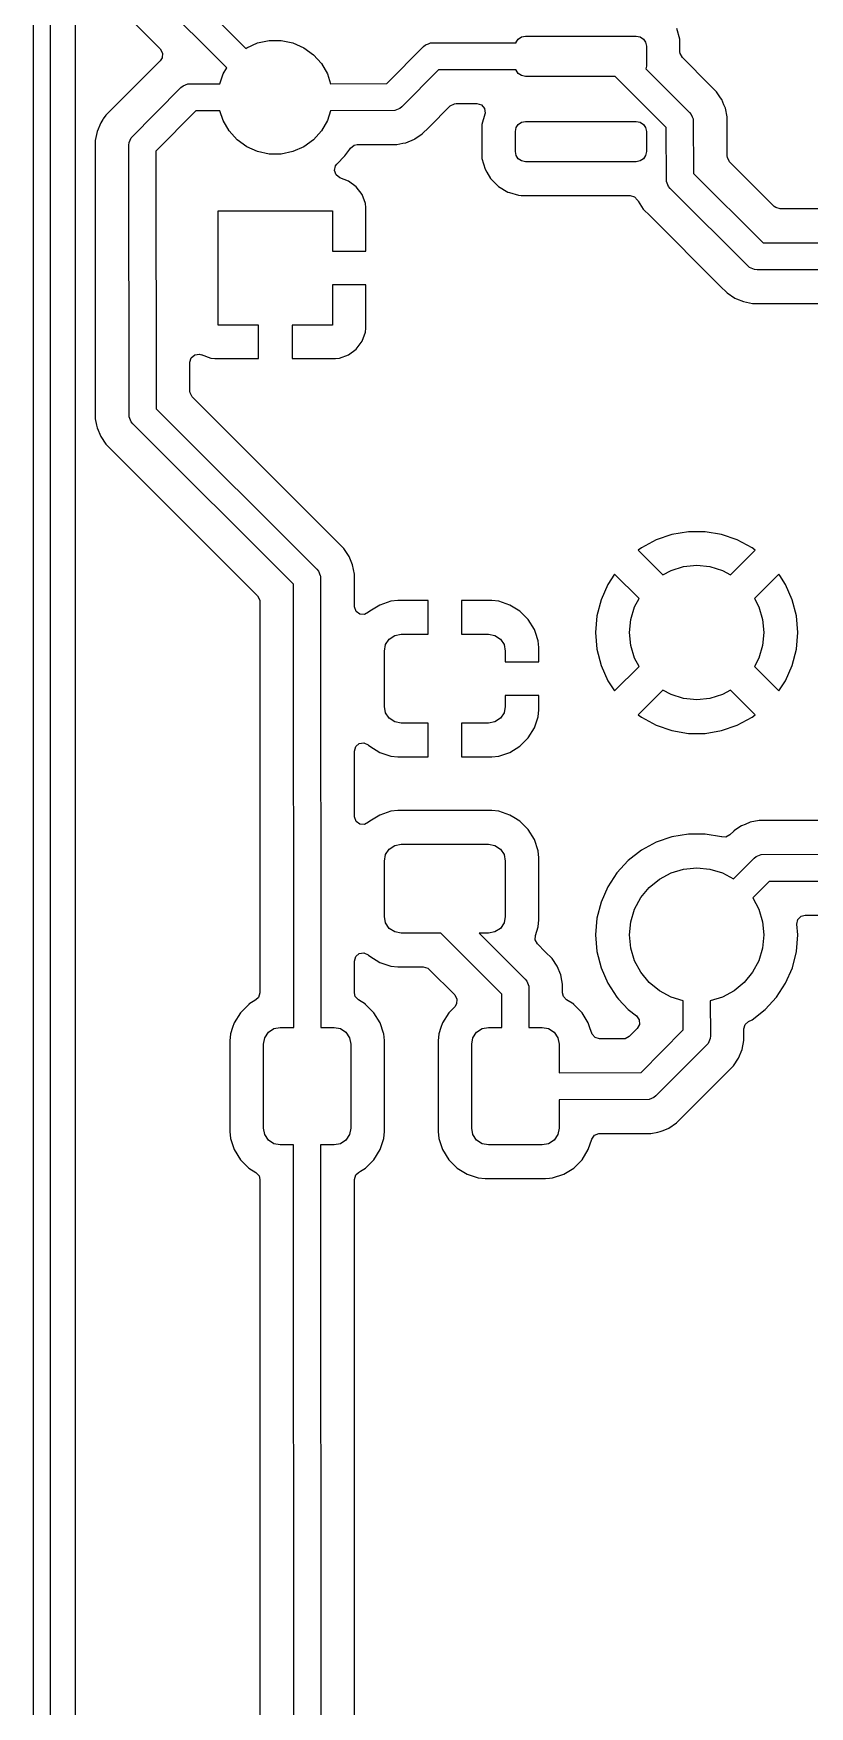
# Model space of a CAD drawing. Extents: x -25 to 25, y -54 to 54.
# Drawn here: x -25.12 to -13.57, y -29.23 to -4.34 of the extents above; entities that cross this region are included whole.
import ezdxf

# ---------------------------------------------------------------- set-up
doc = ezdxf.new("R2010")
doc.units = 0
doc.layers.add('BLACK', color=7, linetype='CONTINUOUS')

msp = doc.modelspace()

# ---------------------------------------------------------------- linework, layer by layer
at = {"layer": 'BLACK', "linetype": 'CONTINUOUS'}
for p, q in [((-25.122599, -50.989479), (-25.125, 51)), ((-24.877402, 50.98948), (-24.875, -51)), ((-24.4995, -49.378712), (-24.4995, 3.569311)), ((-23.296845, -3.231059), (-21.964689, -4.559549)), ((-22.247612, -4.845913), (-23.643684, -3.453684)), ((-23.944242, -3.86094), (-23.237864, -4.567318)), ((-21.95, -4.548878), (-21.787664, -4.476602)), ((-21.787664, -4.476602), (-21.613849, -4.439656)), ((-21.613849, -4.439656), (-21.436151, -4.439656)), ((-21.436151, -4.439656), (-21.262336, -4.476602)), ((-21.262336, -4.476602), (-21.1, -4.548878)), ((-19.244984, -4.488272), (-19.214643, -4.475704)), ((-19.214643, -4.475704), (-19.214642, -4.475704)), ((-19.214642, -4.475704), (-17.939753, -4.473481)), ((-17.939753, -4.473481), (-17.938582, -4.467597)), ((-17.938582, -4.467597), (-17.906066, -4.418934)), ((-17.906066, -4.418934), (-17.857403, -4.386418)), ((-17.857403, -4.386418), (-17.8, -4.375)), ((-17.8, -4.375), (-16.15, -4.375)), ((-16.15, -4.375), (-16.092597, -4.386418)), ((-16.092597, -4.386418), (-16.043934, -4.418934)), ((-16.043934, -4.418934), (-16.011418, -4.467597)), ((-16.011418, -4.467597), (-16, -4.525)), ((-15.502403, -4.422426), (-15.548255, -4.264606)), ((-15.502402, -4.422432), (-15.502403, -4.422426)), ((-15.499501, -4.459298), (-15.502402, -4.422432)), ((-15.4995, -4.459313), (-15.499501, -4.459298)), ((-15.4995, -4.60793), (-15.4995, -4.459313)), ((-23.237864, -4.567318), (-23.204379, -4.628641)), ((-23.209363, -4.698333), (-23.237863, -4.74268)), ((-23.204379, -4.628641), (-23.209363, -4.698333)), ((-21.964689, -4.559549), (-21.95, -4.548878)), ((-21.1, -4.548878), (-20.956239, -4.653327)), ((-20.956239, -4.653327), (-20.837336, -4.785383)), ((-19.864599, -5.081974), (-19.318684, -4.531316)), ((-19.318684, -4.531316), (-19.287893, -4.506046)), ((-19.287893, -4.506046), (-19.287892, -4.506045)), ((-19.287892, -4.506045), (-19.244984, -4.488272)), ((-16, -4.525), (-16, -4.825)), ((-15.496666, -4.634288), (-15.4995, -4.60793)), ((-15.463181, -4.695611), (-15.496666, -4.634288)), ((-15.054544, -5.104248), (-15.463181, -4.695611)), ((-23.331603, -4.83642), (-23.94858, -5.453397)), ((-23.3316, -4.836417), (-23.331603, -4.83642)), ((-23.237863, -4.74268), (-23.3316, -4.836417)), ((-22.348627, -5.084274), (-22.301514, -4.939274)), ((-22.301514, -4.939274), (-22.247612, -4.845913)), ((-20.837336, -4.785383), (-20.748486, -4.939274)), ((-20.748486, -4.939274), (-20.701524, -5.08381)), ((-19.095438, -4.878061), (-19.641316, -5.428684)), ((-17.939847, -4.876046), (-19.095438, -4.878061)), ((-17.938582, -4.882403), (-17.939847, -4.876046)), ((-17.906066, -4.931066), (-17.938582, -4.882403)), ((-17.857403, -4.963582), (-17.906066, -4.931066)), ((-17.8, -4.975), (-17.857403, -4.963582)), ((-16.465483, -4.975), (-17.8, -4.975)), ((-15.70285, -5.733463), (-16.465483, -4.975)), ((-16, -4.825), (-16.007494, -4.862672)), ((-16.007494, -4.862672), (-15.356316, -5.51029)), ((-23.668955, -5.887108), (-22.928684, -5.141316)), ((-22.928684, -5.141316), (-22.897892, -5.116045)), ((-22.897892, -5.116045), (-22.824642, -5.085704)), ((-22.824642, -5.085704), (-22.348627, -5.084274)), ((-20.701524, -5.08381), (-19.864599, -5.081974)), ((-15.054513, -5.104277), (-15.054544, -5.104248)), ((-14.953405, -5.205385), (-15.054513, -5.104277)), ((-14.953399, -5.205392), (-14.953405, -5.205385)), ((-14.893701, -5.294737), (-14.953399, -5.205392)), ((-23.948583, -5.4534), (-23.980564, -5.485381)), ((-23.94858, -5.453397), (-23.948583, -5.4534)), ((-19.672108, -5.453955), (-19.745357, -5.484296)), ((-19.641316, -5.428684), (-19.672108, -5.453955)), ((-19.238398, -5.733579), (-18.919836, -5.415016)), ((-18.919836, -5.415016), (-18.858514, -5.381534)), ((-18.858514, -5.381534), (-18.832156, -5.3787)), ((-18.832156, -5.3787), (-18.521603, -5.3787)), ((-18.521603, -5.3787), (-18.454564, -5.398385)), ((-18.454564, -5.398385), (-18.408809, -5.451189)), ((-18.408809, -5.451189), (-18.398865, -5.520347)), ((-14.876391, -5.320644), (-14.893701, -5.294737)), ((-14.876387, -5.320651), (-14.876391, -5.320644)), ((-14.844189, -5.398385), (-14.876387, -5.320651)), ((-14.823343, -5.448712), (-14.844189, -5.398385)), ((-14.797858, -5.576835), (-14.823343, -5.448712)), ((-24.123614, -5.666677), (-24.176657, -5.794735)), ((-24.123613, -5.666675), (-24.123614, -5.666677)), ((-24.091307, -5.618327), (-24.123613, -5.666675)), ((-24.091306, -5.618326), (-24.091307, -5.618327)), ((-24.084739, -5.608498), (-24.091306, -5.618326)), ((-24.0466, -5.551417), (-24.084739, -5.608498)), ((-24.046598, -5.551414), (-24.0466, -5.551417)), ((-23.980564, -5.485381), (-24.046598, -5.551414)), ((-22.705448, -5.487961), (-23.300582, -6.087533)), ((-22.34825, -5.486888), (-22.705448, -5.487961)), ((-22.301514, -5.630726), (-22.34825, -5.486888)), ((-22.212664, -5.784617), (-22.301514, -5.630726)), ((-20.748486, -5.630726), (-20.837336, -5.784617)), ((-20.701591, -5.486393), (-20.748486, -5.630726)), ((-19.745358, -5.484296), (-20.701591, -5.486393)), ((-19.745357, -5.484296), (-19.745358, -5.484296)), ((-18.447599, -5.692432), (-18.4505, -5.729298)), ((-18.447598, -5.692426), (-18.447599, -5.692432)), ((-18.402527, -5.537295), (-18.447598, -5.692426)), ((-18.398865, -5.520347), (-18.402527, -5.537295)), ((-17.938582, -5.737597), (-17.906066, -5.688934)), ((-17.906066, -5.688934), (-17.857403, -5.656418)), ((-17.857403, -5.656418), (-17.8, -5.645)), ((-17.8, -5.645), (-16.15, -5.645)), ((-16.15, -5.645), (-16.092597, -5.656418)), ((-16.092597, -5.656418), (-16.043934, -5.688934)), ((-16.043934, -5.688934), (-16.011418, -5.737597)), ((-15.356316, -5.51029), (-15.331046, -5.541081)), ((-15.331046, -5.541081), (-15.331045, -5.541082)), ((-15.331045, -5.541082), (-15.316236, -5.576835)), ((-15.316236, -5.576835), (-15.303121, -5.608498)), ((-15.303121, -5.608498), (-15.300704, -5.614332)), ((-15.300704, -5.614332), (-15.297151, -6.420582)), ((-14.7963, -5.584665), (-14.797858, -5.576835)), ((-14.7963, -6.157156), (-14.7963, -5.584665)), ((-24.176659, -5.794743), (-24.203701, -5.930689)), ((-24.203701, -5.930689), (-24.203701, -6.075421)), ((-24.176657, -5.794735), (-24.176659, -5.794743)), ((-23.7032, -6), (-23.699296, -5.960358)), ((-23.699296, -5.960358), (-23.668955, -5.887108)), ((-22.093761, -5.916673), (-22.212664, -5.784617)), ((-21.95, -6.021122), (-22.093761, -5.916673)), ((-20.956239, -5.916673), (-21.1, -6.021122)), ((-20.837336, -5.784617), (-20.956239, -5.916673)), ((-19.71569, -5.988701), (-19.624232, -5.970507)), ((-19.624232, -5.970507), (-19.579738, -5.961657)), ((-19.579738, -5.961657), (-19.451673, -5.908611)), ((-19.451673, -5.908611), (-19.446363, -5.905063)), ((-19.446363, -5.905063), (-19.336417, -5.8316)), ((-19.336417, -5.8316), (-19.2384, -5.733583)), ((-19.2384, -5.733583), (-19.238398, -5.733579)), ((-18.4505, -5.729298), (-18.4505, -6.160701)), ((-17.95, -5.795), (-17.938582, -5.737597)), ((-17.95, -6.095), (-17.95, -5.795)), ((-16.011418, -5.737597), (-16, -5.795)), ((-16, -5.795), (-16, -6.095)), ((-15.699296, -6.539642), (-15.70285, -5.733463)), ((-24.203701, -6.075421), (-24.2037, -6.075442)), ((-24.2037, -6.075442), (-24.2037, -9.925556)), ((-23.699296, -10.039642), (-23.7032, -6)), ((-23.300582, -6.087533), (-23.296877, -9.921075)), ((-21.787664, -6.093398), (-21.95, -6.021122)), ((-21.613849, -6.130344), (-21.787664, -6.093398)), ((-21.436151, -6.130344), (-21.613849, -6.130344)), ((-21.262336, -6.093398), (-21.436151, -6.130344)), ((-21.1, -6.021122), (-21.262336, -6.093398)), ((-20.608825, -6.27872), (-20.486505, -6.156401)), ((-20.486505, -6.156401), (-20.416018, -6.055736)), ((-20.416018, -6.055736), (-20.406103, -6.041576)), ((-20.406103, -6.041576), (-20.351526, -5.997951)), ((-20.351526, -5.997951), (-20.304529, -5.9887)), ((-20.304529, -5.9887), (-19.860442, -5.9887)), ((-19.860442, -5.9887), (-19.860422, -5.988701)), ((-19.860422, -5.988701), (-19.854308, -5.988701)), ((-19.854308, -5.988701), (-19.71569, -5.988701)), ((-18.4505, -6.160701), (-18.447599, -6.197567)), ((-18.447599, -6.197567), (-18.447598, -6.197573)), ((-18.447598, -6.197573), (-18.401746, -6.355393)), ((-17.938582, -6.152403), (-17.95, -6.095)), ((-17.906066, -6.201066), (-17.938582, -6.152403)), ((-17.857403, -6.233582), (-17.906066, -6.201066)), ((-16.043934, -6.201066), (-16.092597, -6.233582)), ((-16.011418, -6.152403), (-16.043934, -6.201066)), ((-16, -6.095), (-16.011418, -6.152403)), ((-14.793466, -6.183514), (-14.7963, -6.157156)), ((-14.759981, -6.244837), (-14.793466, -6.183514)), ((-20.644822, -6.375241), (-20.62997, -6.306968)), ((-20.620405, -6.440705), (-20.644822, -6.375241)), ((-20.62997, -6.306968), (-20.608825, -6.27872)), ((-20.564472, -6.482577), (-20.620405, -6.440705)), ((-18.401746, -6.355393), (-18.401745, -6.355396)), ((-18.401745, -6.355396), (-18.401744, -6.355398)), ((-18.401744, -6.355398), (-18.375697, -6.399441)), ((-18.375697, -6.399441), (-18.318083, -6.496862)), ((-17.8, -6.245), (-17.857403, -6.233582)), ((-16.15, -6.245), (-17.8, -6.245)), ((-16.092597, -6.233582), (-16.15, -6.245)), ((-15.297151, -6.420582), (-14.262246, -7.450648)), ((-14.094837, -6.909981), (-14.759981, -6.244837)), ((-20.432912, -6.531646), (-20.564472, -6.482577)), ((-20.432907, -6.531649), (-20.432912, -6.531646)), ((-20.317813, -6.617809), (-20.432907, -6.531649)), ((-20.31781, -6.617812), (-20.317813, -6.617809)), ((-20.23165, -6.732906), (-20.31781, -6.617812)), ((-18.318083, -6.496862), (-18.318077, -6.49687)), ((-18.318077, -6.49687), (-18.201871, -6.613076)), ((-18.201871, -6.613076), (-18.201867, -6.613079)), ((-18.201867, -6.613079), (-18.201865, -6.613081)), ((-18.201865, -6.613081), (-18.060398, -6.696744)), ((-18.060398, -6.696744), (-18.038097, -6.703223)), ((-18.038097, -6.703223), (-17.902574, -6.742597)), ((-15.699296, -6.539643), (-15.699296, -6.539642)), ((-15.668955, -6.612892), (-15.699296, -6.539643)), ((-15.643684, -6.643684), (-15.668955, -6.612892)), ((-14.462893, -7.818954), (-15.643684, -6.643684)), ((-20.231646, -6.732913), (-20.23165, -6.732906)), ((-20.181404, -6.86762), (-20.231646, -6.732913)), ((-20.181402, -6.867627), (-20.181404, -6.86762)), ((-20.175001, -6.927155), (-20.181402, -6.867627)), ((-20.175, -6.927172), (-20.175001, -6.927155)), ((-20.175, -7.575), (-20.175, -6.927172)), ((-17.902574, -6.742597), (-17.902571, -6.742597)), ((-17.902571, -6.742597), (-17.902569, -6.742598)), ((-17.902569, -6.742598), (-17.865694, -6.7455)), ((-17.865694, -6.7455), (-16.242844, -6.7455)), ((-16.242844, -6.7455), (-16.175805, -6.765185)), ((-16.175805, -6.765185), (-16.13005, -6.817989)), ((-16.13005, -6.817989), (-16.128284, -6.822046)), ((-16.128284, -6.822046), (-16.127892, -6.822992)), ((-16.127892, -6.822992), (-16.123613, -6.833324)), ((-16.123613, -6.833324), (-16.046601, -6.948582)), ((-16.046601, -6.948582), (-16.046598, -6.948586)), ((-16.046598, -6.948586), (-15.944264, -7.05092)), ((-14.074195, -6.926615), (-14.094837, -6.909981)), ((-14.007156, -6.9463), (-14.074195, -6.926615)), ((-13.1209, -6.9463), (-14.007156, -6.9463)), ((-22.375, -8.675), (-22.375, -6.975)), ((-22.375, -6.975), (-20.675, -6.975)), ((-20.675, -6.975), (-20.675, -7.575)), ((-15.944264, -7.05092), (-15.944242, -7.05094)), ((-15.944242, -7.05094), (-14.899726, -8.095456)), ((-14.262246, -7.450648), (-5.97264, -7.447013)), ((-20.675, -7.575), (-20.175, -7.575)), ((-14.462892, -7.818955), (-14.462893, -7.818954)), ((-14.389642, -7.849296), (-14.462892, -7.818955)), ((-14.35, -7.8532), (-14.389642, -7.849296)), ((-5.785, -7.849444), (-14.35, -7.8532)), ((-20.175, -8.075), (-20.675, -8.075)), ((-20.675, -8.075), (-20.675, -8.675)), ((-20.175, -8.722827), (-20.175, -8.075)), ((-14.899726, -8.095456), (-14.899697, -8.095487)), ((-14.899697, -8.095487), (-14.798586, -8.196598)), ((-14.798586, -8.196598), (-14.798583, -8.1966)), ((-14.798583, -8.1966), (-14.683327, -8.273611)), ((-14.683327, -8.273611), (-14.658163, -8.284034)), ((-14.658163, -8.284034), (-14.658162, -8.284035)), ((-14.658162, -8.284035), (-14.658161, -8.284035)), ((-14.658161, -8.284035), (-14.555261, -8.326658)), ((-14.555261, -8.326658), (-14.555257, -8.326658)), ((-14.555257, -8.326658), (-14.555256, -8.326659)), ((-14.555256, -8.326659), (-14.419311, -8.353701)), ((-14.419311, -8.353701), (-14.419308, -8.353701)), ((-14.419308, -8.353701), (-14.274577, -8.353701)), ((-14.274577, -8.353701), (-14.274557, -8.3537)), ((-14.274557, -8.3537), (-6.4095, -8.3537)), ((-21.775, -8.675), (-22.375, -8.675)), ((-21.775, -9.175), (-21.775, -8.675)), ((-20.675, -8.675), (-21.275, -8.675)), ((-21.275, -8.675), (-21.275, -9.175)), ((-20.31781, -9.032187), (-20.23165, -8.917093)), ((-20.23165, -8.917093), (-20.231646, -8.917086)), ((-20.231646, -8.917086), (-20.181404, -8.782379)), ((-20.181404, -8.782379), (-20.181402, -8.782372)), ((-20.181402, -8.782372), (-20.175001, -8.722844)), ((-20.175001, -8.722844), (-20.175, -8.722827)), ((-22.7963, -9.229487), (-22.776615, -9.162448)), ((-22.776615, -9.162448), (-22.723811, -9.116693)), ((-22.723811, -9.116693), (-22.654653, -9.106749)), ((-22.654653, -9.106749), (-22.625809, -9.116351)), ((-22.625809, -9.116351), (-22.625399, -9.115254)), ((-22.625399, -9.115254), (-22.48238, -9.168596)), ((-22.48238, -9.168596), (-22.482373, -9.168598)), ((-22.482373, -9.168598), (-22.422845, -9.174999)), ((-22.422845, -9.174999), (-22.422828, -9.175)), ((-22.422828, -9.175), (-21.775, -9.175)), ((-21.275, -9.175), (-20.627172, -9.175)), ((-20.627172, -9.175), (-20.627156, -9.174999)), ((-20.627156, -9.174999), (-20.567628, -9.168598)), ((-20.567628, -9.168598), (-20.567621, -9.168596)), ((-20.567621, -9.168596), (-20.432914, -9.118354)), ((-20.432914, -9.118354), (-20.432907, -9.11835)), ((-20.432907, -9.11835), (-20.317813, -9.03219)), ((-20.317813, -9.03219), (-20.31781, -9.032187)), ((-22.7963, -9.657156), (-22.7963, -9.229487)), ((-22.793466, -9.683514), (-22.7963, -9.657156)), ((-22.759981, -9.744837), (-22.793466, -9.683514)), ((-24.2037, -9.925556), (-24.203701, -9.925582)), ((-24.203701, -9.925582), (-24.203701, -10.069309)), ((-23.296877, -9.921075), (-20.906316, -12.306316)), ((-20.604544, -11.900274), (-22.759981, -9.744837)), ((-24.203701, -10.069309), (-24.184333, -10.166672)), ((-24.184333, -10.166672), (-24.184333, -10.166674)), ((-24.184333, -10.166674), (-24.176659, -10.205254)), ((-24.176659, -10.205254), (-24.176656, -10.205266)), ((-24.176656, -10.205266), (-24.123614, -10.333323)), ((-23.699296, -10.039643), (-23.699296, -10.039642)), ((-23.668955, -10.112892), (-23.699296, -10.039643)), ((-23.643684, -10.143684), (-23.668955, -10.112892)), ((-21.25316, -12.528889), (-23.643684, -10.143684)), ((-24.123614, -10.333323), (-24.046599, -10.448585)), ((-24.046599, -10.448585), (-23.944264, -10.55092)), ((-23.944264, -10.55092), (-23.944242, -10.55094)), ((-23.944242, -10.55094), (-21.790019, -12.705163)), ((-20.604513, -11.900303), (-20.604544, -11.900274)), ((-20.503402, -12.001414), (-20.604513, -11.900303)), ((-15.85461, -11.871632), (-16.073239, -11.989949)), ((-15.854604, -11.87163), (-15.85461, -11.871632)), ((-15.619494, -11.790916), (-15.854604, -11.87163)), ((-15.374293, -11.75), (-15.619494, -11.790916)), ((-15.125707, -11.75), (-15.374293, -11.75)), ((-14.880507, -11.790916), (-15.125707, -11.75)), ((-14.645397, -11.87163), (-14.880507, -11.790916)), ((-14.645386, -11.871635), (-14.645397, -11.87163)), ((-14.426771, -11.989943), (-14.645386, -11.871635)), ((-20.426387, -12.116676), (-20.503402, -12.001414)), ((-20.373345, -12.244733), (-20.426387, -12.116676)), ((-16.073239, -11.989949), (-16.120058, -12.026388)), ((-16.120058, -12.026388), (-16.120058, -12.02639)), ((-16.120058, -12.02639), (-15.754966, -12.391481)), ((-14.745035, -12.391481), (-14.379943, -12.02639)), ((-14.379944, -12.026389), (-14.426771, -11.989943)), ((-14.379943, -12.02639), (-14.379944, -12.026389)), ((-20.906316, -12.306316), (-20.881045, -12.337107)), ((-20.881045, -12.337107), (-20.854996, -12.399994)), ((-20.854996, -12.399994), (-20.850704, -12.410358)), ((-20.850704, -12.410358), (-20.84725, -19.125)), ((-20.373343, -12.244738), (-20.373345, -12.244733)), ((-20.373342, -12.244745), (-20.373343, -12.244738)), ((-20.346301, -12.380687), (-20.373342, -12.244745)), ((-20.3463, -12.380689), (-20.346301, -12.380687)), ((-20.3463, -12.861277), (-20.3463, -12.380689)), ((-16.473436, -12.380116), (-16.573733, -12.533632)), ((-16.108519, -12.745033), (-16.473436, -12.380116)), ((-15.754966, -12.391481), (-15.632683, -12.32612)), ((-15.632683, -12.32612), (-15.44509, -12.269215)), ((-15.44509, -12.269215), (-15.25, -12.25)), ((-15.25, -12.25), (-15.05491, -12.269215)), ((-15.05491, -12.269215), (-14.867317, -12.32612)), ((-14.867317, -12.32612), (-14.745035, -12.391481)), ((-14.026566, -12.380116), (-14.391483, -12.745032)), ((-14.013579, -12.399994), (-14.026566, -12.380116)), ((-13.926269, -12.53363), (-14.013579, -12.399994)), ((-21.249766, -19.125), (-21.25316, -12.528889)), ((-16.573733, -12.533632), (-16.673588, -12.761282)), ((-13.826413, -12.761282), (-13.926269, -12.53363)), ((-21.790019, -12.705163), (-21.756534, -12.766486)), ((-21.756534, -12.766486), (-21.7537, -12.792844)), ((-21.7537, -12.792844), (-21.7537, -18.611335)), ((-20.345984, -12.870123), (-20.3463, -12.861277)), ((-20.321567, -12.935587), (-20.345984, -12.870123)), ((-20.265634, -12.977459), (-20.321567, -12.935587)), ((-20.118346, -12.932684), (-20.134619, -12.948958)), ((-19.969125, -12.840643), (-20.118346, -12.932684)), ((-19.96912, -12.840641), (-19.969125, -12.840643)), ((-19.802698, -12.785494), (-19.96912, -12.840641)), ((-19.699988, -12.775001), (-19.802698, -12.785494)), ((-19.699972, -12.775), (-19.699988, -12.775001)), ((-19.25, -12.775), (-19.699972, -12.775)), ((-19.25, -13.275), (-19.25, -12.775)), ((-18.300014, -12.775), (-18.75, -12.775)), ((-18.75, -12.775), (-18.75, -13.275)), ((-18.19731, -12.785493), (-18.300014, -12.775)), ((-18.197303, -12.785494), (-18.19731, -12.785493)), ((-18.030881, -12.840641), (-18.197303, -12.785494)), ((-18.030876, -12.840643), (-18.030881, -12.840641)), ((-17.881655, -12.932684), (-18.030876, -12.840643)), ((-17.757685, -13.056654), (-17.881655, -12.932684)), ((-16.673588, -12.761282), (-16.734613, -13.002261)), ((-16.230785, -13.05491), (-16.17388, -12.867317)), ((-16.17388, -12.867317), (-16.108519, -12.745033)), ((-14.391483, -12.745032), (-14.32612, -12.867317)), ((-14.32612, -12.867317), (-14.269215, -13.05491)), ((-13.765388, -13.002261), (-13.826413, -12.761282)), ((-20.195942, -12.982443), (-20.265634, -12.977459)), ((-20.134619, -12.948958), (-20.195942, -12.982443)), ((-17.665644, -13.205875), (-17.757685, -13.056654)), ((-16.734615, -13.00227), (-16.755141, -13.249994)), ((-16.734613, -13.002261), (-16.734615, -13.00227)), ((-16.25, -13.25), (-16.230785, -13.05491)), ((-14.269215, -13.05491), (-14.25, -13.25)), ((-13.765386, -13.00227), (-13.765388, -13.002261)), ((-13.744859, -13.249994), (-13.765386, -13.00227)), ((-19.9, -13.525), (-19.88097, -13.429329)), ((-19.88097, -13.429329), (-19.826777, -13.348223)), ((-19.826777, -13.348223), (-19.745671, -13.29403)), ((-19.745671, -13.29403), (-19.65, -13.275)), ((-19.65, -13.275), (-19.25, -13.275)), ((-18.75, -13.275), (-18.35, -13.275)), ((-18.35, -13.275), (-18.254329, -13.29403)), ((-18.254329, -13.29403), (-18.173223, -13.348223)), ((-18.173223, -13.348223), (-18.11903, -13.429329)), ((-18.11903, -13.429329), (-18.1, -13.525)), ((-17.665642, -13.20588), (-17.665644, -13.205875)), ((-17.651024, -13.249994), (-17.665642, -13.20588)), ((-17.610495, -13.372302), (-17.651024, -13.249994)), ((-17.600002, -13.475013), (-17.610495, -13.372302)), ((-16.755141, -13.249994), (-16.755141, -13.250005)), ((-16.755141, -13.250005), (-16.734615, -13.497729)), ((-16.230785, -13.44509), (-16.25, -13.25)), ((-14.25, -13.25), (-14.269215, -13.44509)), ((-13.765386, -13.497729), (-13.744859, -13.250005)), ((-13.744859, -13.250005), (-13.744859, -13.249994)), ((-19.9, -14.35), (-19.9, -13.525)), ((-18.1, -13.525), (-18.1, -13.6875)), ((-18.1, -13.6875), (-17.600001, -13.6875)), ((-17.600001, -13.475028), (-17.600002, -13.475013)), ((-17.600001, -13.6875), (-17.600001, -13.475028)), ((-16.734615, -13.497729), (-16.734613, -13.497738)), ((-16.734613, -13.497738), (-16.673588, -13.738717)), ((-16.17388, -13.632683), (-16.230785, -13.44509)), ((-16.108519, -13.754964), (-16.17388, -13.632683)), ((-14.32612, -13.632683), (-14.391482, -13.754965)), ((-14.269215, -13.44509), (-14.32612, -13.632683)), ((-13.826413, -13.738717), (-13.765388, -13.497738)), ((-13.765388, -13.497738), (-13.765386, -13.497729)), ((-16.673588, -13.738717), (-16.573734, -13.966364)), ((-16.473436, -14.119882), (-16.108519, -13.754964)), ((-14.391482, -13.754965), (-14.026566, -14.119882)), ((-13.926269, -13.966369), (-13.826413, -13.738717)), ((-17.6, -14.1875), (-18.1, -14.1875)), ((-18.1, -14.1875), (-18.1, -14.35)), ((-17.6, -14.399973), (-17.6, -14.1875)), ((-16.573734, -13.966364), (-16.473436, -14.119882)), ((-15.754967, -14.108518), (-16.120058, -14.473609)), ((-15.632683, -14.17388), (-15.754967, -14.108518)), ((-15.44509, -14.230785), (-15.632683, -14.17388)), ((-14.867317, -14.17388), (-15.05491, -14.230785)), ((-14.745035, -14.108518), (-14.867317, -14.17388)), ((-14.379944, -14.473609), (-14.745035, -14.108518)), ((-14.026566, -14.119882), (-13.926269, -13.966369)), ((-19.88097, -14.445671), (-19.9, -14.35)), ((-18.1, -14.35), (-18.11903, -14.445671)), ((-17.610494, -14.50269), (-17.600001, -14.399986)), ((-17.600001, -14.399986), (-17.6, -14.399973)), ((-15.25, -14.25), (-15.44509, -14.230785)), ((-15.05491, -14.230785), (-15.25, -14.25)), ((-19.826777, -14.526777), (-19.88097, -14.445671)), ((-19.745671, -14.58097), (-19.826777, -14.526777)), ((-19.65, -14.6), (-19.745671, -14.58097)), ((-19.25, -14.6), (-19.65, -14.6)), ((-19.25, -15.099998), (-19.25, -14.6)), ((-18.35, -14.6), (-18.75, -14.6)), ((-18.75, -14.6), (-18.75, -15.099999)), ((-18.254329, -14.58097), (-18.35, -14.6)), ((-18.173223, -14.526777), (-18.254329, -14.58097)), ((-18.11903, -14.445671), (-18.173223, -14.526777)), ((-17.757685, -14.818345), (-17.665644, -14.669124)), ((-17.665644, -14.669124), (-17.665642, -14.669119)), ((-17.665642, -14.669119), (-17.610495, -14.502697)), ((-17.610495, -14.502697), (-17.610494, -14.50269)), ((-16.120058, -14.473609), (-16.073232, -14.510055)), ((-16.073232, -14.510055), (-16.07323, -14.510056)), ((-16.07323, -14.510056), (-15.854615, -14.628364)), ((-15.854615, -14.628364), (-15.854604, -14.628369)), ((-15.854604, -14.628369), (-15.619494, -14.709083)), ((-14.880507, -14.709083), (-14.645397, -14.628369)), ((-14.645397, -14.628369), (-14.645386, -14.628364)), ((-14.645386, -14.628364), (-14.426772, -14.510057)), ((-14.426772, -14.510057), (-14.426769, -14.510055)), ((-14.426769, -14.510055), (-14.379944, -14.473609)), ((-20.326615, -14.946684), (-20.273811, -14.900929)), ((-20.273811, -14.900929), (-20.204653, -14.890985)), ((-20.204653, -14.890985), (-20.141097, -14.92001)), ((-20.141097, -14.92001), (-20.134619, -14.926042)), ((-20.134619, -14.926042), (-20.118346, -14.942315)), ((-17.881655, -14.942315), (-17.757685, -14.818345)), ((-15.619494, -14.709083), (-15.374293, -14.75)), ((-15.374293, -14.75), (-15.125707, -14.75)), ((-15.125707, -14.75), (-14.880507, -14.709083)), ((-20.3463, -15.013723), (-20.326615, -14.946684)), ((-20.3463, -15.100013), (-20.3463, -15.013723)), ((-20.3463, -15.98557), (-20.3463, -15.100013)), ((-20.118346, -14.942315), (-19.969125, -15.034356)), ((-19.969125, -15.034356), (-19.96912, -15.034358)), ((-19.96912, -15.034358), (-19.802698, -15.089505)), ((-19.802698, -15.089505), (-19.802691, -15.089506)), ((-19.802691, -15.089506), (-19.699981, -15.099999)), ((-19.699981, -15.099999), (-19.250001, -15.099999)), ((-19.250001, -15.099999), (-19.25, -15.099998)), ((-18.75, -15.099999), (-18.300028, -15.099999)), ((-18.300028, -15.099999), (-18.300014, -15.099998)), ((-18.300014, -15.099998), (-18.197303, -15.089505)), ((-18.197303, -15.089505), (-18.030881, -15.034358)), ((-18.030881, -15.034358), (-18.030876, -15.034356)), ((-18.030876, -15.034356), (-17.881655, -14.942315)), ((-19.8028, -15.910001), (-19.969332, -15.965185)), ((-19.802797, -15.91), (-19.8028, -15.910001)), ((-19.700019, -15.899501), (-19.802797, -15.91)), ((-19.700002, -15.8995), (-19.700019, -15.899501)), ((-18.29999, -15.8995), (-19.700002, -15.8995)), ((-18.197205, -15.91), (-18.29999, -15.8995)), ((-18.197203, -15.910001), (-18.197205, -15.91)), ((-18.030666, -15.965186), (-18.197203, -15.910001)), ((-20.345984, -15.994416), (-20.3463, -15.98557)), ((-20.321567, -16.05988), (-20.345984, -15.994416)), ((-20.265634, -16.101752), (-20.321567, -16.05988)), ((-20.195942, -16.106736), (-20.265634, -16.101752)), ((-20.134619, -16.073251), (-20.195942, -16.106736)), ((-20.118658, -16.057289), (-20.134619, -16.073251)), ((-19.969337, -15.965187), (-20.118658, -16.057289)), ((-19.969332, -15.965185), (-19.969337, -15.965187)), ((-17.974246, -15.999986), (-18.030666, -15.965186)), ((-17.881344, -16.057288), (-17.974246, -15.999986)), ((-17.757288, -16.181344), (-17.881344, -16.057288)), ((-14.583326, -16.126388), (-14.695434, -16.201294)), ((-14.53028, -16.104416), (-14.583326, -16.126388)), ((-14.455262, -16.073342), (-14.53028, -16.104416)), ((-14.455256, -16.07334), (-14.455262, -16.073342)), ((-14.31931, -16.046299), (-14.455256, -16.07334)), ((-14.319308, -16.046299), (-14.31931, -16.046299)), ((-14.180691, -16.046299), (-14.319308, -16.046299)), ((-14.174577, -16.046299), (-14.180691, -16.046299)), ((-14.174557, -16.0463), (-14.174577, -16.046299)), ((-9.825442, -16.0463), (-14.174557, -16.0463)), ((-19.826777, -16.473223), (-19.745671, -16.41903)), ((-19.745671, -16.41903), (-19.65, -16.4)), ((-19.65, -16.4), (-18.35, -16.4)), ((-18.35, -16.4), (-18.254329, -16.41903)), ((-18.254329, -16.41903), (-18.173223, -16.473223)), ((-17.665186, -16.330666), (-17.757288, -16.181344)), ((-17.610001, -16.497203), (-17.665186, -16.330666)), ((-15.854812, -16.371172), (-16.073507, -16.489524)), ((-15.854803, -16.371169), (-15.854812, -16.371172)), ((-15.619617, -16.290429), (-15.854803, -16.371169)), ((-15.374335, -16.2495), (-15.619617, -16.290429)), ((-15.125665, -16.2495), (-15.374335, -16.2495)), ((-14.880381, -16.290429), (-15.125665, -16.2495)), ((-14.875416, -16.291687), (-14.880381, -16.290429)), ((-14.874985, -16.289984), (-14.875416, -16.291687)), ((-14.816426, -16.293402), (-14.874985, -16.289984)), ((-14.755102, -16.259918), (-14.816426, -16.293402)), ((-14.698581, -16.203398), (-14.755102, -16.259918)), ((-14.695433, -16.201295), (-14.698581, -16.203398)), ((-14.695434, -16.201294), (-14.695433, -16.201295)), ((-19.9, -16.65), (-19.88097, -16.554329)), ((-19.9, -17.475), (-19.9, -16.65)), ((-19.88097, -16.554329), (-19.826777, -16.473223)), ((-18.173223, -16.473223), (-18.11903, -16.554329)), ((-18.11903, -16.554329), (-18.1, -16.65)), ((-18.1, -16.65), (-18.1, -17.475)), ((-17.599501, -16.599992), (-17.610001, -16.497203)), ((-17.5995, -17.525009), (-17.599501, -16.599992)), ((-16.269743, -16.642261), (-16.438167, -16.825217)), ((-16.073507, -16.489524), (-16.269743, -16.642261)), ((-14.700826, -16.915111), (-14.393684, -16.606316)), ((-14.393684, -16.606316), (-14.362892, -16.581045)), ((-14.362892, -16.581045), (-14.289642, -16.550704)), ((-14.289642, -16.550704), (-9.75, -16.5468)), ((-16.438167, -16.825217), (-16.574174, -17.033393)), ((-15.957107, -17.042893), (-15.80557, -16.91853)), ((-15.80557, -16.91853), (-15.632683, -16.82612)), ((-15.632683, -16.82612), (-15.44509, -16.769215)), ((-15.44509, -16.769215), (-15.25, -16.75)), ((-15.25, -16.75), (-15.05491, -16.769215)), ((-15.05491, -16.769215), (-14.867317, -16.82612)), ((-14.867317, -16.82612), (-14.700826, -16.915111)), ((-16.574174, -17.033393), (-16.674064, -17.261118)), ((-16.08147, -17.19443), (-15.957107, -17.042893)), ((-14.170802, -16.953131), (-14.415831, -17.19948)), ((-9.837663, -16.949405), (-14.170802, -16.953131)), ((-16.674064, -17.261118), (-16.735108, -17.502175)), ((-16.230785, -17.55491), (-16.17388, -17.367317)), ((-16.17388, -17.367317), (-16.08147, -17.19443)), ((-14.415831, -17.19948), (-14.32612, -17.367317)), ((-14.32612, -17.367317), (-14.269215, -17.55491)), ((-19.88097, -17.570671), (-19.9, -17.475)), ((-19.826777, -17.651777), (-19.88097, -17.570671)), ((-19.745671, -17.70597), (-19.826777, -17.651777)), ((-18.173223, -17.651777), (-18.254329, -17.70597)), ((-18.11903, -17.570671), (-18.173223, -17.651777)), ((-18.1, -17.475), (-18.11903, -17.570671)), ((-17.652404, -17.755758), (-17.610001, -17.627797)), ((-17.610001, -17.627797), (-17.5995, -17.525009)), ((-16.73511, -17.502187), (-16.755643, -17.749994)), ((-16.735108, -17.502175), (-16.73511, -17.502187)), ((-16.25, -17.75), (-16.230785, -17.55491)), ((-14.269215, -17.55491), (-14.25, -17.75)), ((-13.757785, -17.58794), (-13.743704, -17.519504)), ((-13.744357, -17.749994), (-13.757785, -17.58794)), ((-13.743704, -17.519504), (-13.694859, -17.469545)), ((-13.694859, -17.469545), (-13.634209, -17.4537)), ((-13.634209, -17.4537), (-13.266937, -17.4537)), ((-19.65, -17.725), (-19.745671, -17.70597)), ((-19.061951, -17.725), (-19.65, -17.725)), ((-18.152993, -18.629316), (-19.061951, -17.725)), ((-18.35, -17.725), (-18.49113, -17.725)), ((-18.49113, -17.725), (-17.806316, -18.406316)), ((-18.254329, -17.70597), (-18.35, -17.725)), ((-17.655863, -17.821117), (-17.652404, -17.755758)), ((-17.622378, -17.88244), (-17.655863, -17.821117)), ((-17.504544, -18.000274), (-17.622378, -17.88244)), ((-16.755643, -17.749994), (-16.755643, -17.750005)), ((-16.755643, -17.750005), (-16.73511, -17.997812)), ((-16.230785, -17.94509), (-16.25, -17.75)), ((-14.25, -17.75), (-14.269215, -17.94509)), ((-13.764891, -17.997812), (-13.744357, -17.750005)), ((-13.744357, -17.750005), (-13.744357, -17.749994)), ((-20.3463, -18.13943), (-20.326615, -18.072391)), ((-20.3463, -18.611335), (-20.3463, -18.13943)), ((-20.326615, -18.072391), (-20.273811, -18.026636)), ((-20.273811, -18.026636), (-20.204653, -18.016692)), ((-20.204653, -18.016692), (-20.141097, -18.045717)), ((-20.141097, -18.045717), (-20.134619, -18.051749)), ((-20.134619, -18.051749), (-20.118656, -18.067712)), ((-20.118656, -18.067712), (-19.969334, -18.159814)), ((-19.969334, -18.159814), (-19.802797, -18.214999)), ((-17.504513, -18.000303), (-17.504544, -18.000274)), ((-17.403402, -18.101414), (-17.504513, -18.000303)), ((-17.326387, -18.216676), (-17.403402, -18.101414)), ((-16.73511, -17.997812), (-16.735108, -17.997824)), ((-16.735108, -17.997824), (-16.674064, -18.238881)), ((-16.17388, -18.132683), (-16.230785, -17.94509)), ((-16.08147, -18.30557), (-16.17388, -18.132683)), ((-14.32612, -18.132683), (-14.41853, -18.30557)), ((-14.269215, -17.94509), (-14.32612, -18.132683)), ((-13.825937, -18.238881), (-13.764892, -17.997821)), ((-13.764892, -17.997821), (-13.764891, -17.997812)), ((-19.802797, -18.214999), (-19.700009, -18.2255)), ((-19.700009, -18.2255), (-19.321045, -18.225499)), ((-19.321045, -18.225499), (-19.254006, -18.245183)), ((-19.254006, -18.245183), (-19.233364, -18.261818)), ((-19.233364, -18.261818), (-18.853456, -18.641726)), ((-17.806316, -18.406316), (-17.781045, -18.437107)), ((-17.273345, -18.344733), (-17.326387, -18.216676)), ((-17.273343, -18.344738), (-17.273345, -18.344733)), ((-17.257048, -18.426657), (-17.273343, -18.344738)), ((-16.674064, -18.238881), (-16.574174, -18.466606)), ((-15.957107, -18.457107), (-16.08147, -18.30557)), ((-14.41853, -18.30557), (-14.542893, -18.457107)), ((-13.925827, -18.466607), (-13.825937, -18.238881)), ((-21.7537, -18.611335), (-21.773385, -18.678374)), ((-20.334122, -18.664925), (-20.3463, -18.611335)), ((-20.287397, -18.716873), (-20.334122, -18.664925)), ((-18.853456, -18.641726), (-18.819971, -18.703049)), ((-18.151693, -19.125), (-18.152993, -18.629316)), ((-17.781045, -18.437107), (-17.750902, -18.509878)), ((-17.750902, -18.509878), (-17.750704, -18.510358)), ((-17.750704, -18.510358), (-17.749093, -19.125)), ((-17.246301, -18.480687), (-17.257048, -18.426657)), ((-17.2463, -18.480689), (-17.246301, -18.480687)), ((-17.2463, -18.611335), (-17.2463, -18.480689)), ((-17.234122, -18.664925), (-17.2463, -18.611335)), ((-17.187397, -18.716873), (-17.234122, -18.664925)), ((-16.574174, -18.466606), (-16.438167, -18.674782)), ((-15.80557, -18.58147), (-15.957107, -18.457107)), ((-15.632683, -18.67388), (-15.80557, -18.58147)), ((-14.69443, -18.58147), (-14.867317, -18.67388)), ((-14.542893, -18.457107), (-14.69443, -18.58147)), ((-14.061836, -18.674785), (-13.925827, -18.466607)), ((-22.042711, -18.906342), (-22.134813, -19.055663)), ((-21.918657, -18.782288), (-22.042711, -18.906342)), ((-21.918653, -18.782285), (-21.918657, -18.782288)), ((-21.812603, -18.716873), (-21.918653, -18.782285)), ((-21.773385, -18.678374), (-21.812603, -18.716873)), ((-20.181348, -18.782285), (-20.287397, -18.716873)), ((-20.181344, -18.782288), (-20.181348, -18.782285)), ((-20.057288, -18.906344), (-20.181344, -18.782288)), ((-19.965186, -19.055666), (-20.057288, -18.906344)), ((-18.942711, -18.906342), (-19.034813, -19.055663)), ((-18.853456, -18.817088), (-18.942711, -18.906342)), ((-18.824955, -18.772741), (-18.853456, -18.817088)), ((-18.819971, -18.703049), (-18.824955, -18.772741)), ((-17.081348, -18.782285), (-17.187397, -18.716873)), ((-17.081344, -18.782288), (-17.081348, -18.782285)), ((-16.957288, -18.906344), (-17.081344, -18.782288)), ((-16.865186, -19.055666), (-16.957288, -18.906344)), ((-16.438167, -18.674782), (-16.412145, -18.703049)), ((-16.412145, -18.703049), (-16.269744, -18.857738)), ((-16.269744, -18.857738), (-16.146161, -18.953926)), ((-15.450718, -18.729077), (-15.632683, -18.67388)), ((-15.449619, -19.162648), (-15.450718, -18.729077)), ((-14.867317, -18.67388), (-15.048122, -18.728725)), ((-15.048122, -18.728725), (-15.0468, -19.25)), ((-14.426491, -19.010474), (-14.230256, -18.857738)), ((-14.230256, -18.857738), (-14.061836, -18.674785)), ((-22.159057, -19.128827), (-22.189999, -19.222203)), ((-22.134815, -19.055668), (-22.159057, -19.128827)), ((-22.134813, -19.055663), (-22.134815, -19.055668)), ((-21.626777, -19.198223), (-21.545671, -19.14403)), ((-21.545671, -19.14403), (-21.45, -19.125)), ((-21.45, -19.125), (-21.249766, -19.125)), ((-20.84725, -19.125), (-20.65, -19.125)), ((-20.65, -19.125), (-20.554329, -19.14403)), ((-20.554329, -19.14403), (-20.473223, -19.198223)), ((-19.914187, -19.20957), (-19.965186, -19.055666)), ((-19.059057, -19.128827), (-19.089999, -19.222203)), ((-19.034815, -19.055668), (-19.059057, -19.128827)), ((-19.034813, -19.055663), (-19.034815, -19.055668)), ((-18.526777, -19.198223), (-18.445671, -19.14403)), ((-18.445671, -19.14403), (-18.35, -19.125)), ((-18.35, -19.125), (-18.151693, -19.125)), ((-17.749093, -19.125), (-17.55, -19.125)), ((-17.55, -19.125), (-17.454329, -19.14403)), ((-17.454329, -19.14403), (-17.373223, -19.198223)), ((-16.834192, -19.149199), (-16.865186, -19.055666)), ((-16.813612, -19.211305), (-16.834192, -19.149199)), ((-16.134642, -19.139458), (-16.255165, -19.259982)), ((-16.146161, -18.953926), (-16.105349, -19.010636)), ((-16.101674, -19.080409), (-16.134642, -19.139458)), ((-16.105349, -19.010636), (-16.101674, -19.080409)), ((-16.079441, -19.796955), (-15.449619, -19.162648)), ((-14.5463, -19.149199), (-14.526615, -19.08216)), ((-14.5463, -19.175556), (-14.5463, -19.149199)), ((-14.526615, -19.08216), (-14.481317, -19.040144)), ((-14.481317, -19.040144), (-14.42679, -19.010636)), ((-14.42679, -19.010636), (-14.426491, -19.010474)), ((-22.19, -19.222204), (-22.2005, -19.324983)), ((-22.2005, -19.324983), (-22.2005, -20.675001)), ((-22.189999, -19.222204), (-22.19, -19.222204)), ((-22.189999, -19.222203), (-22.189999, -19.222204)), ((-21.7, -19.375), (-21.68097, -19.279329)), ((-21.7, -20.625), (-21.7, -19.375)), ((-21.68097, -19.279329), (-21.626777, -19.198223)), ((-20.473223, -19.198223), (-20.41903, -19.279329)), ((-20.41903, -19.279329), (-20.4, -19.375)), ((-20.4, -19.375), (-20.4, -20.625)), ((-19.910002, -19.2222), (-19.914187, -19.20957)), ((-19.910001, -19.222203), (-19.910002, -19.2222)), ((-19.900082, -19.319309), (-19.910001, -19.222203)), ((-19.899501, -19.324992), (-19.900082, -19.319309)), ((-19.8995, -20.675009), (-19.899501, -19.324992)), ((-19.09, -19.222204), (-19.1005, -19.324983)), ((-19.1005, -19.324983), (-19.1005, -20.675001)), ((-19.089999, -19.222204), (-19.09, -19.222204)), ((-19.089999, -19.222203), (-19.089999, -19.222204)), ((-18.6, -19.375), (-18.58097, -19.279329)), ((-18.6, -20.625), (-18.6, -19.375)), ((-18.58097, -19.279329), (-18.526777, -19.198223)), ((-17.373223, -19.198223), (-17.31903, -19.279329)), ((-17.31903, -19.279329), (-17.3, -19.375)), ((-17.3, -19.375), (-17.3, -19.79935)), ((-16.8087, -19.223811), (-16.813612, -19.211305)), ((-16.762945, -19.276615), (-16.8087, -19.223811)), ((-16.695906, -19.2963), (-16.762945, -19.276615)), ((-16.342844, -19.2963), (-16.695906, -19.2963)), ((-16.316485, -19.293466), (-16.342844, -19.2963)), ((-16.255165, -19.259982), (-16.316485, -19.293466)), ((-15.081045, -19.362893), (-15.856316, -20.143684)), ((-15.050704, -19.289643), (-15.081045, -19.362893)), ((-15.0468, -19.25), (-15.050704, -19.289642)), ((-15.050704, -19.289642), (-15.050704, -19.289643)), ((-14.572969, -19.453379), (-14.546299, -19.319309)), ((-14.546299, -19.175582), (-14.5463, -19.175556)), ((-14.546299, -19.180692), (-14.546299, -19.175582)), ((-14.546299, -19.319309), (-14.546299, -19.180692)), ((-14.7034, -19.698583), (-14.626389, -19.583327)), ((-14.626389, -19.583327), (-14.573343, -19.455262)), ((-14.573343, -19.455262), (-14.572974, -19.453405)), ((-14.572974, -19.453405), (-14.572969, -19.453406)), ((-14.572969, -19.453406), (-14.572969, -19.453379)), ((-17.3, -19.79935), (-16.079441, -19.796955)), ((-15.44633, -20.441511), (-14.801421, -19.796602)), ((-14.801421, -19.796602), (-14.801417, -19.7966)), ((-14.801417, -19.7966), (-14.7034, -19.698583)), ((-15.856316, -20.143684), (-15.887108, -20.168955)), ((-15.960358, -20.199296), (-17.3, -20.201924)), ((-17.3, -20.201924), (-17.3, -20.625)), ((-15.960357, -20.199296), (-15.960358, -20.199296)), ((-15.887108, -20.168955), (-15.960357, -20.199296)), ((-21.68097, -20.720671), (-21.7, -20.625)), ((-20.4, -20.625), (-20.41903, -20.720671)), ((-18.58097, -20.720671), (-18.6, -20.625)), ((-17.3, -20.625), (-17.31903, -20.720671)), ((-15.794738, -20.676657), (-15.747658, -20.657156)), ((-15.747658, -20.657156), (-15.666677, -20.623613)), ((-15.666677, -20.623613), (-15.666676, -20.623612)), ((-15.666676, -20.623612), (-15.666673, -20.623611)), ((-15.666673, -20.623611), (-15.551417, -20.5466)), ((-15.551417, -20.5466), (-15.4534, -20.448583)), ((-15.4534, -20.448583), (-15.453399, -20.448581)), ((-15.453399, -20.448581), (-15.446333, -20.441515)), ((-15.446333, -20.441515), (-15.44633, -20.441511)), ((-22.2005, -20.675001), (-22.200499, -20.675018)), ((-22.200499, -20.675018), (-22.19, -20.777796)), ((-22.19, -20.777796), (-22.189999, -20.777799)), ((-22.189999, -20.777799), (-22.134815, -20.944331)), ((-21.626777, -20.801777), (-21.68097, -20.720671)), ((-21.545671, -20.85597), (-21.626777, -20.801777)), ((-21.45, -20.875), (-21.545671, -20.85597)), ((-21.252972, -20.875), (-21.45, -20.875)), ((-21.249296, -34.989642), (-21.252972, -20.875)), ((-20.65, -20.875), (-20.850466, -20.875)), ((-20.850466, -20.875), (-20.846821, -34.870474)), ((-20.554329, -20.85597), (-20.65, -20.875)), ((-20.473223, -20.801777), (-20.554329, -20.85597)), ((-20.41903, -20.720671), (-20.473223, -20.801777)), ((-19.965186, -20.944334), (-19.910001, -20.777797)), ((-19.910001, -20.777797), (-19.8995, -20.675009)), ((-19.1005, -20.675001), (-19.100499, -20.675018)), ((-19.100499, -20.675018), (-19.09, -20.777796)), ((-19.09, -20.777796), (-19.089999, -20.777799)), ((-19.089999, -20.777799), (-19.041028, -20.925582)), ((-18.526777, -20.801777), (-18.58097, -20.720671)), ((-18.445671, -20.85597), (-18.526777, -20.801777)), ((-18.35, -20.875), (-18.445671, -20.85597)), ((-17.55, -20.875), (-18.35, -20.875)), ((-17.454329, -20.85597), (-17.55, -20.875)), ((-17.373223, -20.801777), (-17.454329, -20.85597)), ((-17.31903, -20.720671), (-17.373223, -20.801777)), ((-16.865186, -20.944334), (-16.813613, -20.788694)), ((-16.813613, -20.788694), (-16.77384, -20.731251)), ((-16.77384, -20.731251), (-16.709325, -20.704428)), ((-16.709325, -20.704428), (-16.695907, -20.7037)), ((-16.695907, -20.7037), (-16.075442, -20.7037)), ((-16.075442, -20.7037), (-16.075422, -20.703701)), ((-16.075422, -20.703701), (-16.069308, -20.703701)), ((-16.069308, -20.703701), (-15.93069, -20.703701)), ((-15.93069, -20.703701), (-15.829209, -20.683514)), ((-15.829209, -20.683514), (-15.794738, -20.676657)), ((-22.134815, -20.944331), (-22.134813, -20.944336)), ((-22.134813, -20.944336), (-22.042711, -21.093657)), ((-22.042711, -21.093657), (-21.918656, -21.217712)), ((-20.181344, -21.217712), (-20.057288, -21.093656)), ((-20.057288, -21.093656), (-19.965186, -20.944334)), ((-19.041028, -20.925582), (-19.034814, -20.944334)), ((-19.034814, -20.944334), (-18.942712, -21.093656)), ((-18.942712, -21.093656), (-18.818656, -21.217712)), ((-17.081344, -21.217712), (-16.957288, -21.093656)), ((-16.957288, -21.093656), (-16.865186, -20.944334)), ((-21.918656, -21.217712), (-21.812604, -21.283125)), ((-21.812604, -21.283125), (-21.765879, -21.335073)), ((-21.765879, -21.335073), (-21.7537, -21.388664)), ((-21.7537, -21.388664), (-21.7537, -34.875556)), ((-20.3463, -21.388664), (-20.326615, -21.321625)), ((-20.3463, -34.607156), (-20.3463, -21.388664)), ((-20.326615, -21.321625), (-20.287396, -21.283125)), ((-20.287396, -21.283125), (-20.255611, -21.26352)), ((-20.255611, -21.26352), (-20.181344, -21.217712)), ((-18.818656, -21.217712), (-18.669334, -21.309814)), ((-18.669334, -21.309814), (-18.502797, -21.364999)), ((-18.502797, -21.364999), (-18.400009, -21.3755)), ((-18.400009, -21.3755), (-17.499992, -21.375499)), ((-17.499992, -21.375499), (-17.499984, -21.375498)), ((-17.499984, -21.375498), (-17.499981, -21.375498)), ((-17.499981, -21.375498), (-17.443698, -21.369748)), ((-17.443698, -21.369748), (-17.397203, -21.364999)), ((-17.397203, -21.364999), (-17.230666, -21.309814)), ((-17.230666, -21.309814), (-17.081344, -21.217712))]:
    msp.add_line(p, q, dxfattribs=at)

doc.saveas('drawing.dxf')
